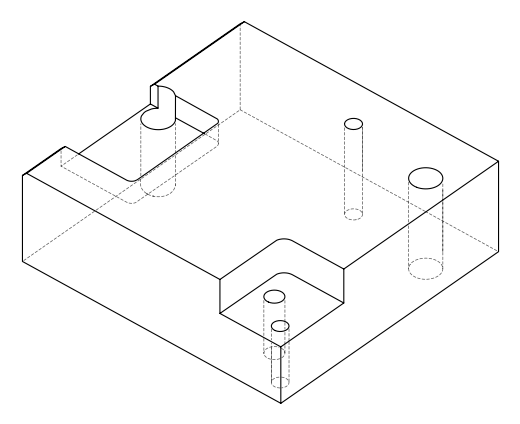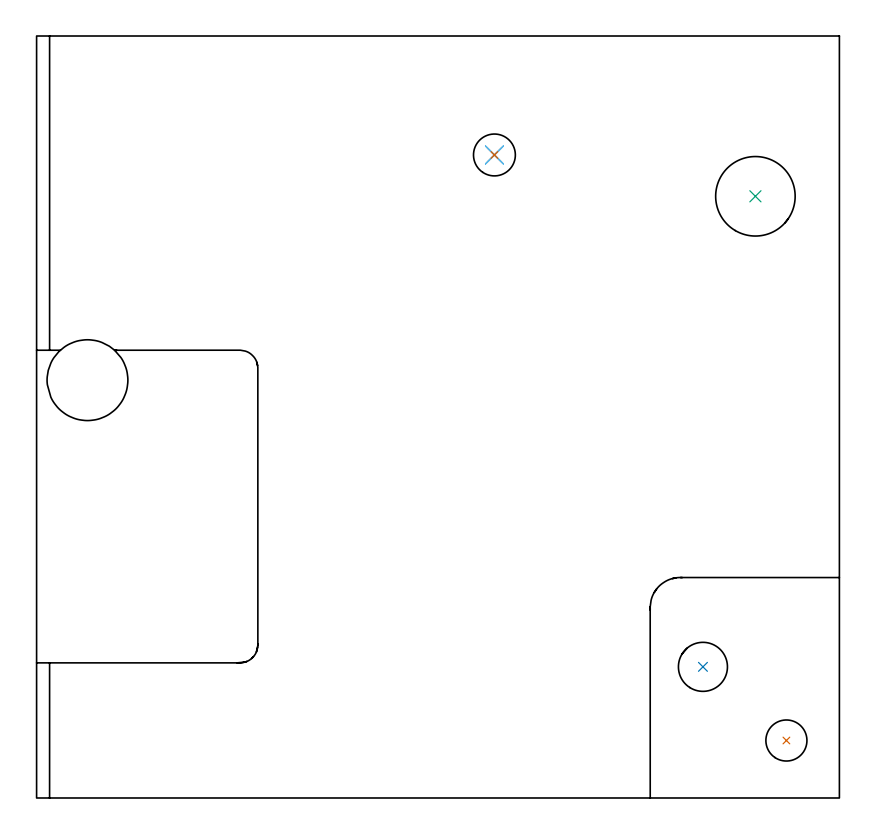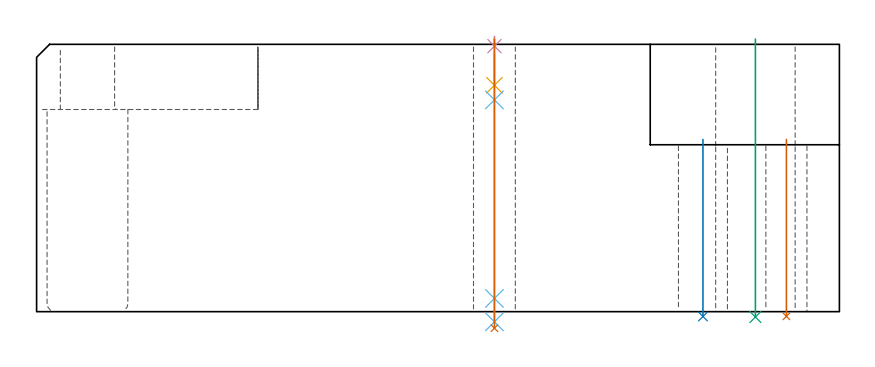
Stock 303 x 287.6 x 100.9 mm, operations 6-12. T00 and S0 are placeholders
(PLAN: 12 operations, 10 tool changes, 52.1 min)
(1 AREA_MILL | FG_CHAMFER_SURFACE | UGT0205_001 | 1 min | 653 mm3)
(2 AREA_MILL_1 | FG_CHAMFER_SURFACE_1 | UGT0205_001 | 2.08 min | 1465 mm3)
(3 MILL_CORNER_NOTCH_RECTANGULAR | CORNER_NOTCH_RECTANGULAR | UGT0201_094 | Follow Part, ap 5, ae 75% | 9.03 min | 224123 mm3)
(4 MILL_SLOT | SLOT_PARTIAL_RECTANGULAR | NXT0201_011 | Follow Part, ap 3, ae 75% | 33.42 min | 241843 mm3)
(5 MILL_THROUGH_HOLE_FROM_SOLID_MATERIAL | STEP1HOLE_1 | NXT0201_007 | Circular | 4.57 min | 56801 mm3)
(6 INDEXABLE_INSERT_DRILL_THROUGH_HOLE_FROM_SOLID | STEP1HOLE | NXT0302_002 | 0.28 min | 11881 mm3)
(7 INDEXABLE_INSERT_DRILL_THROUGH_HOLE_FROM_SOLID_1 | STEP1HOLE_2 | NXT0302_008 | 0.28 min | 16959 mm3)
(8 INDEXABLE_INSERT_DRILL_THROUGH_HOLE_FROM_SOLID_2 | STEP1HOLE_4 | NXT0302_031 | 0.42 min | 71245 mm3)
(9 SPOT_DRILL | STEP1HOLE_3 | NXT0321_9005460120000 | 0.03 min | 5 mm3)
(10 DRILL_BLIND_HOLE_INTO_CENTER | STEP1HOLE_3 | NXT0301_074 | 0.07 min | 1185 mm3)
(11 GUN_DRILL_THROUGH_HOLE | STEP1HOLE_3 | UGT0307_007 | 0.51 min | 6791 mm3)
(12 DRILL_TO_ENLARGE_THROUGH_HOLE | STEP1HOLE_3 | UGT0301_240 | 0.44 min | 11800 mm3)
(TOOL UGT0205_001 | Chamfer Mill 20 x 3 x 45 deg. | D20 FL50 Z2)
(TOOL UGT0201_094 | End mill 20 mm | D20 FL38 Z4)
(TOOL NXT0201_011 | ENDMILL 12mm [2P460-1200-NA 1630] | D12 FL38 Z6)
(TOOL NXT0201_007 | ENDMILL 25mm [R216.25-25050GCK54P 1620] | D25 R3 FL54 Z5)
(TOOL NXT0302_002 | Index. Insert Drill 15.5mm [880-D1550L20-05] | D15.5 PA176 FL78 Z2)
(TOOL NXT0302_008 | Index. Insert Drill 18.5mm [880-D1850L25-05] | D18.5 PA176 FL93 Z2)
(TOOL NXT0302_031 | Index. Insert Drill 30mm [880-D3000L32-05] | D30 PA176 FL150 Z2)
(TOOL NXT0321_9005460120000 | NC Spot Drill, 142deg, 12mm, Carbide, Uncoated | D12 PA142 FL30 Z2)
(TOOL NXT0301_074 | Carbide Drill 10.3mm [860.1-1030-031A1-MM 2214] | D10.3 PA140 FL55 Z2)
(TOOL UGT0307_007 | Gun Drill 10 mm | D10 PA130 FL24 Z1)
(TOOL UGT0301_240 | Twist Drill 15.8 mm | D15.8 PA118 FL120 Z2)
(OP 6 INDEXABLE_INSERT_DRILL_THROUGH_HOLE_FROM_SOLID)
G17 G21 G94 G90
T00 M6
G54
G17 G0 G90 X283. Y21.7 S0 M3
G43 Z110.9 H1
G94 G81 G98 Z-1.771 F250. R65.
G80
M5
M2
(OP 7 INDEXABLE_INSERT_DRILL_THROUGH_HOLE_FROM_SOLID_1)
G17 G21 G94 G90
T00 M6
G54
G17 G0 G90 X251.5 Y49.5 S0 M3
G43 Z110.9 H1
G94 G81 G98 Z-1.823 F250. R65.
G80
M5
M2
(OP 8 INDEXABLE_INSERT_DRILL_THROUGH_HOLE_FROM_SOLID_2)
G17 G21 G94 G90
T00 M6
G54
G17 G0 G90 X271.3 Y227.1 S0 M3
G43 Z110.9 H1
G94 G81 G98 Z-2.024 F250. R102.9
G80
M5
M2
(OP 9 SPOT_DRILL)
G17 G21 G94 G90
T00 M6
G54
G17 G0 G90 X172.8 Y242.7 S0 M3
G43 Z110.9 H0
G94 G81 G98 Z100.22 F250. R103.9
G80
M5
M2
(OP 10 DRILL_BLIND_HOLE_INTO_CENTER)
G17 G21 G94 G90
T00 M6
G54
G17 G0 G90 X172.8 Y242.7 S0 M3
G43 Z110.9 H1
G94 G81 G98 Z85.45 F250. R102.9
G80
M5
M2
(OP 11 GUN_DRILL_THROUGH_HOLE)
G17 G21 G94 G90
T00 M6
G54
G17 G0 G90 X172.8 Y242.7 M8
G43 Z110.9 H0
Z97.342
S716 M3
G94 G1 Z79.938 F125. M26
G4 X.084
Z5. F250.
G4 X.084
Z-3.832 F125.
G4 X.084
M5
M9
G0 Z97.342
Z110.9
M2
(OP 12 DRILL_TO_ENLARGE_THROUGH_HOLE)
G17 G21 G94 G90
T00 M6
G54
G17 G0 G90 X172.8 Y242.7 S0 M3
G43 Z110.9 H0
G94 G73 G98 Z-6.247 F250. Q15.307 R102.9
G80
M5
M2
